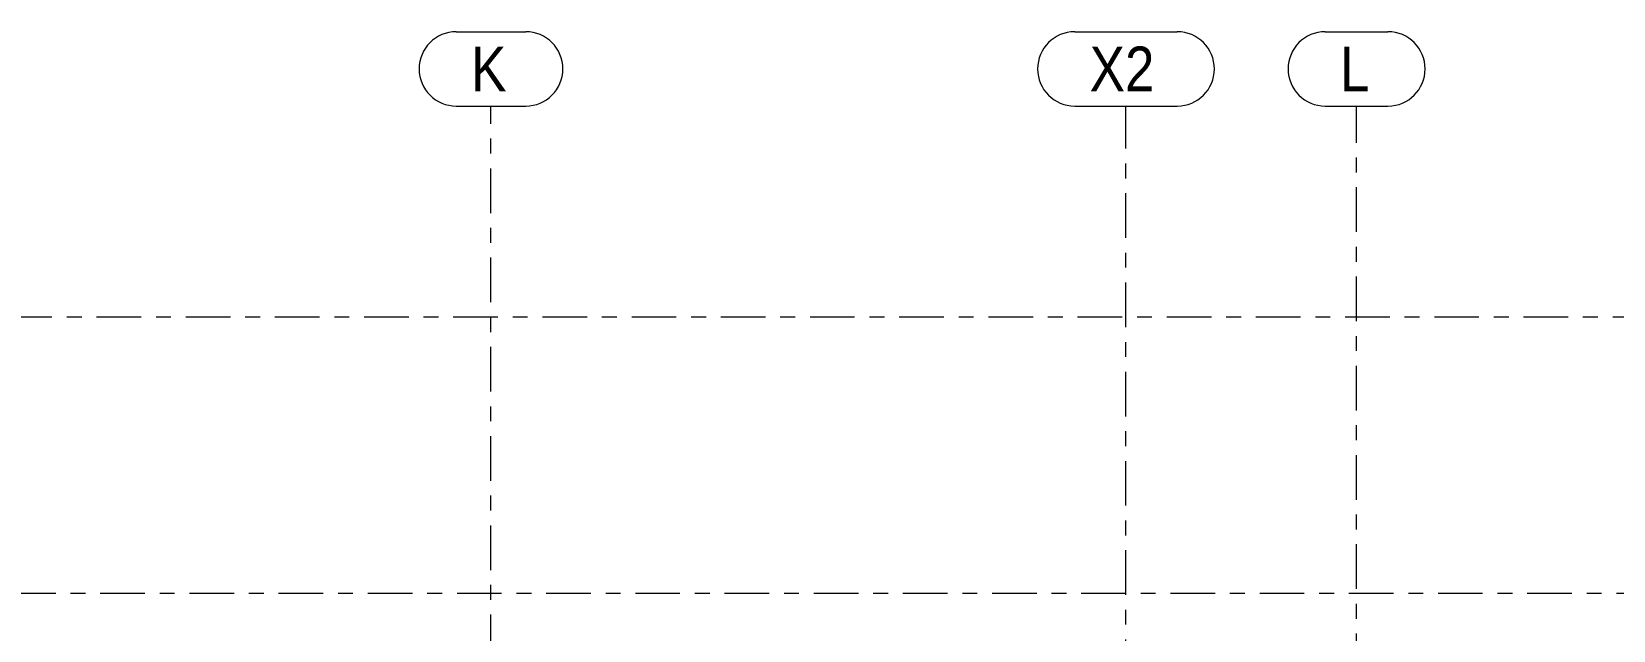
# Model space of a CAD drawing. Header units: millimetres. Extents: x -72 to 1100, y -472 to 348.
# Drawn here: x 543.9 to 650.4, y 62 to 102.2 of the extents above; entities that cross this region are included whole.
import ezdxf

# ---------------------------------------------------------------- set-up
doc = ezdxf.new("R2010")
doc.units = ezdxf.units.MM
doc.linetypes.add('XKITLINE00', pattern=[0])
doc.linetypes.add('XKITLINE03', pattern=[6, 3, -1, 1, -1])
doc.layers.add('S-grid', color=1, linetype='Continuous', lineweight=0)
doc.styles.add('ARIAL', font='ARIAL.TTF')

# ---------------------------------------------------------------- blocks, each defined once
blk = doc.blocks.new('*A4')
at = {"layer": 'S-grid', "color": 1, "linetype": 'XKITLINE03', "lineweight": 0}
blk.add_line((104.31, 83.04), (1057.35, 83.04), dxfattribs=at)
blk = doc.blocks.new('*A5')
at = {"layer": 'S-grid', "color": 1, "linetype": 'XKITLINE03', "lineweight": 0}
blk.add_line((362.56, 64.46), (1057.35, 64.46), dxfattribs=at)
blk = doc.blocks.new('*A625')
at = {"layer": 'S-grid', "color": 1, "linetype": 'XKITLINE03', "lineweight": 0}
for p, q in [((617.56, 58.34), (617.56, 97.2)), ((617.56, 52.74), (617.56, 53.33)), ((617.56, -15.75), (617.56, 47.74))]:
    blk.add_line(p, q, dxfattribs=at)
at = {"layer": 'S-grid', "color": 3, "style": 'ARIAL', "width": 0.85}
blk.add_text('X2', height=3, dxfattribs=at).set_placement((615.12, 98.2))
blk = doc.blocks.new('*A627')
at = {"layer": 'S-grid', "color": 1, "linetype": 'XKITLINE03', "lineweight": 0}
for p, q in [((574.84, 54.01), (574.84, 97.2)), ((574.84, 43.45), (574.84, 49.01)), ((574.84, 34.16), (574.84, 38.45)), ((574.84, -15.75), (574.84, 29.16))]:
    blk.add_line(p, q, dxfattribs=at)
at = {"layer": 'S-grid', "color": 3, "style": 'ARIAL', "width": 0.85}
blk.add_text('K', height=3, dxfattribs=at).set_placement((573.51, 98.2))
blk = doc.blocks.new('*A628')
at = {"layer": 'S-grid', "color": 1, "linetype": 'XKITLINE00', "lineweight": 0}
for p, q in [((572.51, 102.2), (577.18, 102.2)), ((572.51, 97.2), (577.18, 97.2))]:
    blk.add_line(p, q, dxfattribs=at)
for centre, start, end in [((572.51, 99.7), 90, 270), ((577.18, 99.7), 270, 90)]:
    blk.add_arc(centre, 2.5, start, end, dxfattribs=at)
blk = doc.blocks.new('*A629')
at = {"layer": 'S-grid', "color": 1, "linetype": 'XKITLINE03', "lineweight": 0}
for p, q in [((633.08, 52.74), (633.08, 97.2)), ((633.08, 47.74), (633.08, 47.74)), ((633.08, 43.45), (633.08, 47.74)), ((633.08, 34.16), (633.08, 38.45)), ((633.08, -15.75), (633.08, 29.16))]:
    blk.add_line(p, q, dxfattribs=at)
at = {"layer": 'S-grid', "color": 3, "style": 'ARIAL', "width": 0.85}
blk.add_text('L', height=3, dxfattribs=at).set_placement((631.97, 98.2))
blk = doc.blocks.new('*A670')
at = {"layer": 'S-grid', "color": 1, "linetype": 'XKITLINE00', "lineweight": 0}
for p, q in [((614.12, 102.2), (621.01, 102.2)), ((614.12, 97.2), (621.01, 97.2))]:
    blk.add_line(p, q, dxfattribs=at)
for centre, start, end in [((614.12, 99.7), 90, 270), ((621.01, 99.7), 270, 90)]:
    blk.add_arc(centre, 2.5, start, end, dxfattribs=at)
blk = doc.blocks.new('*A671')
at = {"layer": 'S-grid', "color": 1, "linetype": 'XKITLINE00', "lineweight": 0}
for p, q in [((630.97, 102.2), (635.19, 102.2)), ((630.97, 97.2), (635.19, 97.2))]:
    blk.add_line(p, q, dxfattribs=at)
for centre, start, end in [((630.97, 99.7), 90, 270), ((635.19, 99.7), 270, 90)]:
    blk.add_arc(centre, 2.5, start, end, dxfattribs=at)

msp = doc.modelspace()

# ---------------------------------------------------------------- block references
at = {"lineweight": 0}
for name in ['*A628', '*A670', '*A671', '*A627', '*A625', '*A629', '*A4', '*A5']:
    msp.add_blockref(name, (0, 0), dxfattribs=at)

doc.saveas('drawing.dxf')
